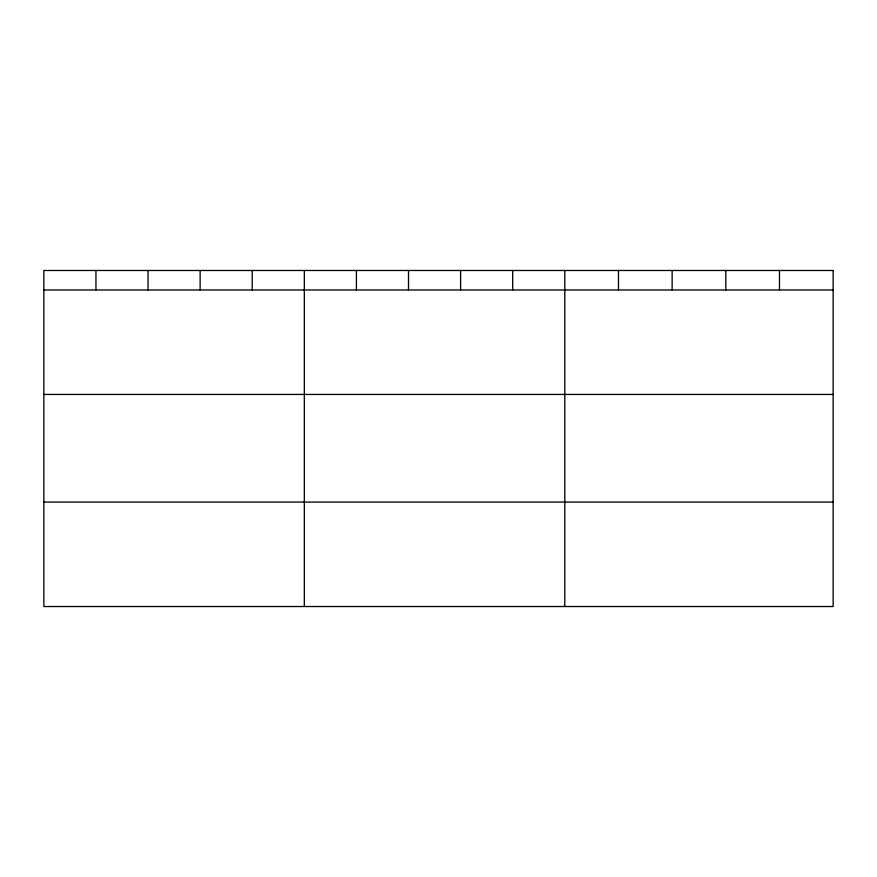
<?xml version="1.0" encoding="UTF-8"?>
<svg xmlns="http://www.w3.org/2000/svg" width="877" height="877" viewBox="0 0 877 877"><rect width="100%" height="100%" fill="white"/><g stroke="black" fill="none" stroke-linecap="round" stroke-linejoin="round"><path stroke-width="1.32" d="M43.85 289.969L833.15 289.969M43.85 394.431L833.15 394.431M43.85 502.061L833.15 502.061M779.478 270.478L779.478 289.969M725.805 270.478L725.805 289.969M672.133 270.478L672.133 289.969M618.46 270.478L618.46 289.969M564.788 270.478L564.788 606.522M512.694 270.478L512.694 289.969M460.6 270.478L460.6 289.969M408.507 270.478L408.507 289.969M356.413 270.478L356.413 289.969M304.319 270.478L304.319 606.522M252.225 270.478L252.225 289.969M200.131 270.478L200.131 289.969M148.038 270.478L148.038 289.969M95.944 270.478L95.944 289.969M833.15 270.478L43.85 270.478L43.85 606.522L833.15 606.522L833.15 270.478"/></g></svg>
